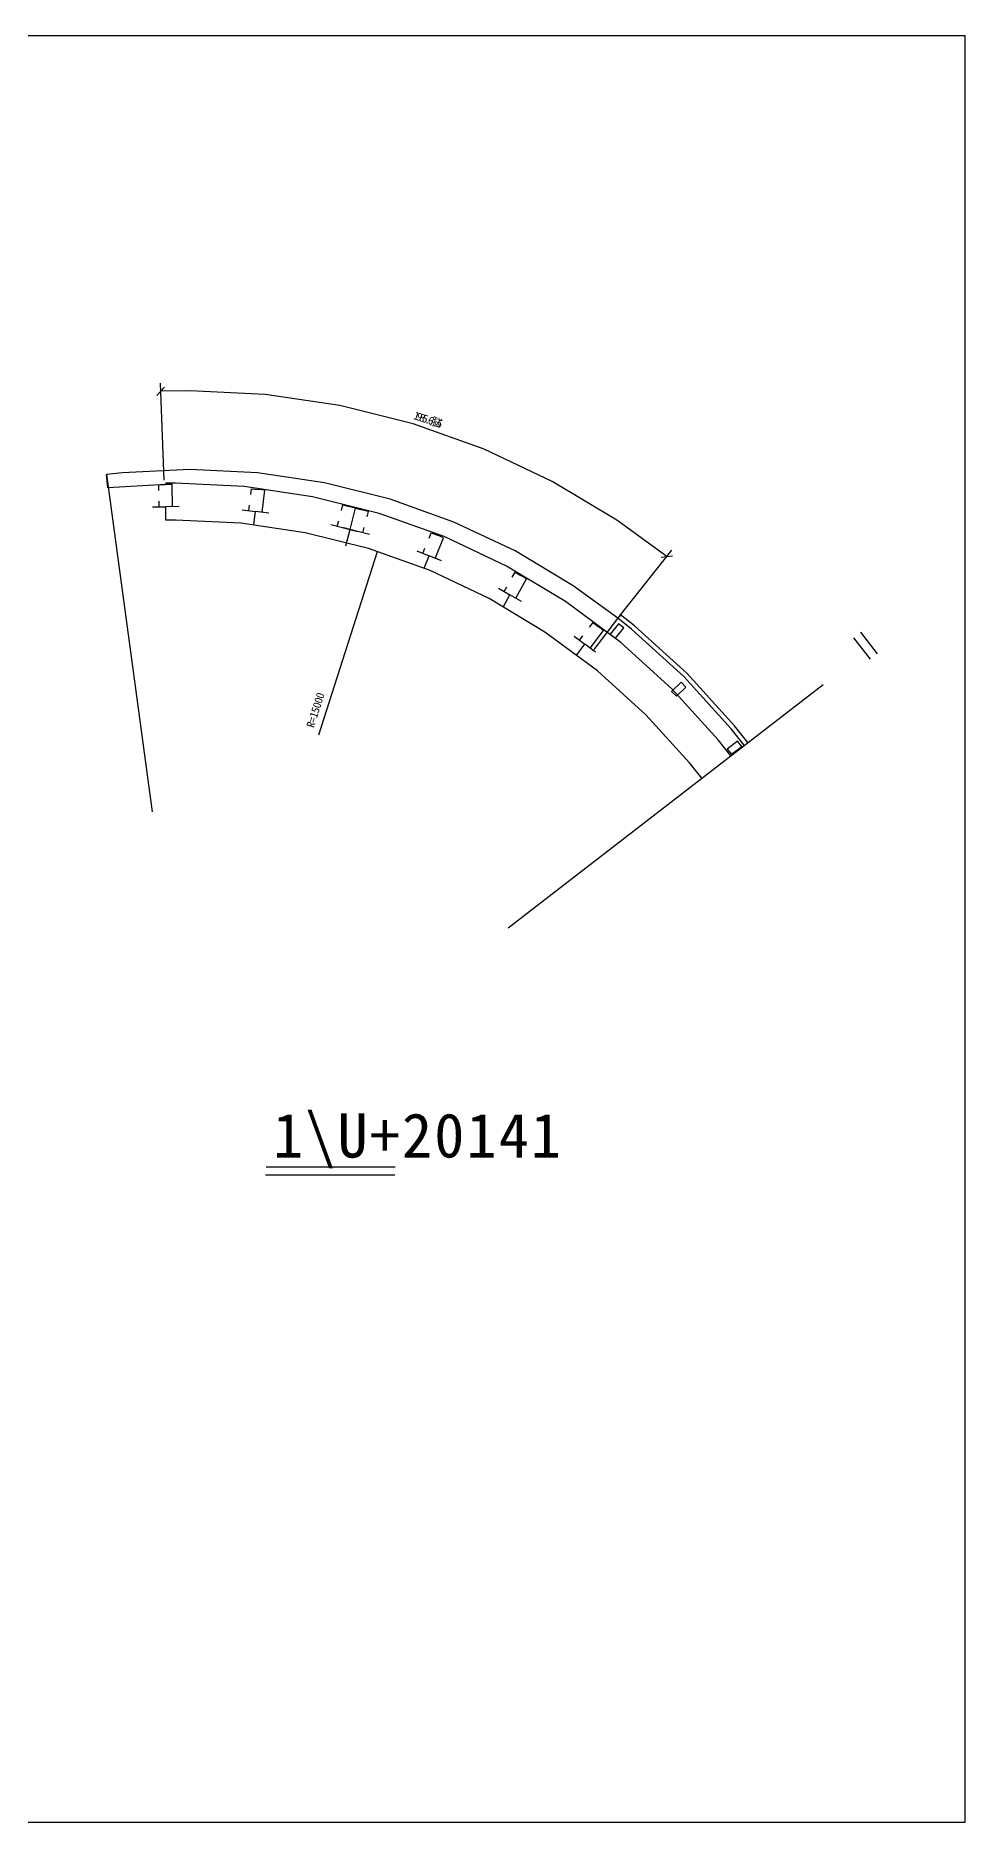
# Model space of a CAD drawing. Header units: metres. Extents: x 0 to 420, y 0 to 297.
# Drawn here: x 265.5 to 419.9, y 0 to 296.9 of the extents above; entities that cross this region are included whole.
import ezdxf

# ---------------------------------------------------------------- set-up
doc = ezdxf.new("R2010")
doc.units = ezdxf.units.M

msp = doc.modelspace()

# ---------------------------------------------------------------- linework, layer by layer
for p, q in [((419.92, 296.92), (0, 296.92)), ((419.92, 0), (419.92, 296.92)), ((286.91, 238.51), (285.64, 237.14)), ((286.84, 223.03), (286.22, 239.15)), ((277.48, 221.78), (277.26, 223.98)), ((277.26, 223.98), (284.83, 167.92)), ((285.96, 222.3), (287.07, 222.31)), ((285.98, 221.34), (285.96, 222.3)), ((288.17, 222.33), (287.07, 222.31)), ((288.23, 218.65), (288.17, 222.33)), ((301.24, 220.7), (301.35, 221.64)), ((301.35, 221.64), (302.45, 221.51)), ((303.55, 221.38), (302.45, 221.51)), ((303.11, 217.73), (303.55, 221.38)), ((284.91, 218.6), (287.12, 218.63)), ((286.02, 218.61), (286, 219.54)), ((289.33, 218.66), (287.12, 218.63)), ((287.15, 216.42), (287.12, 218.63)), ((299.82, 218.12), (302.02, 217.86)), ((300.92, 217.99), (301.03, 218.91)), ((301.76, 215.66), (302.02, 217.86)), ((304.21, 217.59), (302.02, 217.86)), ((316.29, 218.04), (316.52, 218.96)), ((316.52, 218.96), (317.59, 218.69)), ((318.66, 218.41), (317.59, 218.69)), ((317.73, 214.85), (318.66, 218.41)), ((317.75, 214.85), (318.66, 218.41)), ((318.66, 218.41), (319.73, 218.14)), ((320.8, 217.86), (319.73, 218.14)), ((320.56, 216.94), (320.8, 217.86)), ((314.54, 215.67), (316.68, 215.12)), ((315.61, 215.39), (315.84, 216.29)), ((316.66, 215.13), (318.8, 214.57)), ((318.82, 214.57), (316.68, 215.12)), ((317.04, 212.14), (317.75, 214.85)), ((317.04, 212.14), (317.73, 214.85)), ((320.94, 214.02), (318.8, 214.57)), ((319.87, 214.29), (320.1, 215.19)), ((330.85, 213.42), (331.2, 214.3)), ((331.2, 214.3), (332.23, 213.89)), ((333.25, 213.48), (332.23, 213.89)), ((312.56, 180.72), (322.29, 211.21)), ((328.8, 211.3), (330.85, 210.47)), ((329.83, 210.89), (330.17, 211.75)), ((331.87, 210.06), (333.25, 213.48)), ((362.5, 200.46), (371.17, 211.41)), ((330.02, 208.42), (330.85, 210.47)), ((332.9, 209.65), (330.85, 210.47)), ((369.42, 210.26), (371.28, 210.48)), ((342.36, 205.08), (344.28, 204)), ((343.32, 204.54), (343.78, 205.35)), ((344.67, 206.92), (345.14, 207.74)), ((345.14, 207.74), (346.1, 207.2)), ((345.25, 203.45), (347.06, 206.65)), ((347.06, 206.65), (346.1, 207.2)), ((343.2, 202.07), (344.28, 204)), ((346.21, 202.91), (344.28, 204)), ((357.51, 198.64), (358.09, 199.4)), ((358.09, 199.4), (358.97, 198.74)), ((358.26, 194.91), (362.21, 200.09)), ((362.31, 199.16), (360.92, 197.47)), ((362.67, 200.68), (362.22, 200.1)), ((363.21, 198.49), (362.31, 199.16)), ((354.98, 197.13), (356.74, 195.8)), ((355.86, 196.47), (356.42, 197.21)), ((357.63, 195.13), (359.85, 198.07)), ((359.85, 198.07), (358.97, 198.74)), ((360.92, 197.47), (361.82, 196.79)), ((361.82, 196.79), (363.21, 198.49)), ((404.16, 193.3), (401.4, 196.87)), ((405.32, 194.2), (402.56, 197.78)), ((355.41, 194.04), (356.74, 195.8)), ((358.51, 194.47), (356.74, 195.8)), ((344, 148.67), (396.34, 189.11)), ((372.72, 189.46), (371.14, 187.94)), ((371.14, 187.94), (371.95, 187.16)), ((371.95, 187.16), (373.53, 188.68)), ((373.53, 188.68), (372.72, 189.46)), ((382.1, 179.68), (380.36, 178.36)), ((380.36, 178.36), (381.07, 177.49)), ((381.07, 177.49), (382.82, 178.81)), ((382.82, 178.81), (382.1, 179.68)), ((303.7, 107.6), (325.15, 107.6)), ((303.77, 108.93), (325.22, 108.93)), ((0, 0), (419.92, 0))]:
    msp.add_line(p, q)
for points in [[(370.35, 210.37), (362.06, 216.41), (351.32, 222.85), (339.99, 228.2), (328.2, 232.42), (316.04, 235.47), (303.65, 237.3), (291.14, 237.92), (286.27, 237.83)], [(362.22, 200.1), (354.78, 205.51), (345.14, 211.29), (334.98, 216.1), (324.39, 219.89), (313.49, 222.62), (302.37, 224.27), (291.14, 224.82), (279.91, 224.27), (277.26, 223.98)], [(287.07, 222.31), (277.48, 221.78)], [(380.98, 177.24), (378.85, 179.92), (371.16, 188.4), (362.69, 196.08), (353.5, 202.9), (343.69, 208.78), (333.35, 213.67), (322.57, 217.52), (311.48, 220.3), (300.16, 221.98), (288.74, 222.54), (287.07, 222.53)], [(376.15, 173.51), (374.12, 176.05), (366.84, 184.08), (358.81, 191.36), (350.1, 197.82), (340.81, 203.39), (331.01, 208.02), (320.8, 211.68), (310.29, 214.31), (299.56, 215.9), (288.74, 216.43), (287.15, 216.42)], [(383.22, 179), (381.05, 181.73), (373.18, 190.41), (364.49, 198.28), (362.22, 200.1)], [(383.8, 179.45), (381.61, 182.2), (373.7, 190.93), (364.96, 198.85), (362.67, 200.68)]]:
    msp.add_lwpolyline(points)

# ---------------------------------------------------------------- texts
for s, rotation, p in [('1', 341.92, (328.15, 233.25)), ('9', 341.92, (328.63, 233.09)), ('8', 341.92, (329.1, 232.94)), ('5', 341.92, (329.58, 232.78)), ('.', 341.92, (330.06, 232.62)), ('6', 341.92, (330.54, 232.47)), ('脳', 341.92, (331.02, 232.31)), ('5', 341.92, (331.98, 232)), ('0', 72.32, (313.24, 186.63)), ('1', 72.32, (312.22, 183.42)), ('5', 72.32, (312.48, 184.22)), ('0', 72.32, (312.73, 185.03)), ('0', 72.32, (312.99, 185.83)), ('R', 72.32, (311.71, 181.81)), ('=', 72.32, (311.96, 182.61))]:
    msp.add_text(s, height=1.33, rotation=rotation).set_placement(p)
for s, p in [('1', (304.93, 110.48)), ('\\', (310.28, 110.48)), ('U', (315.64, 110.48)), ('+', (321, 110.48)), ('2', (326.35, 110.48)), ('0', (331.71, 110.48)), ('1', (337.06, 110.48)), ('4', (342.42, 110.48)), ('1', (347.77, 110.48))]:
    msp.add_text(s, height=7.36).set_placement(p)

doc.saveas('drawing.dxf')
